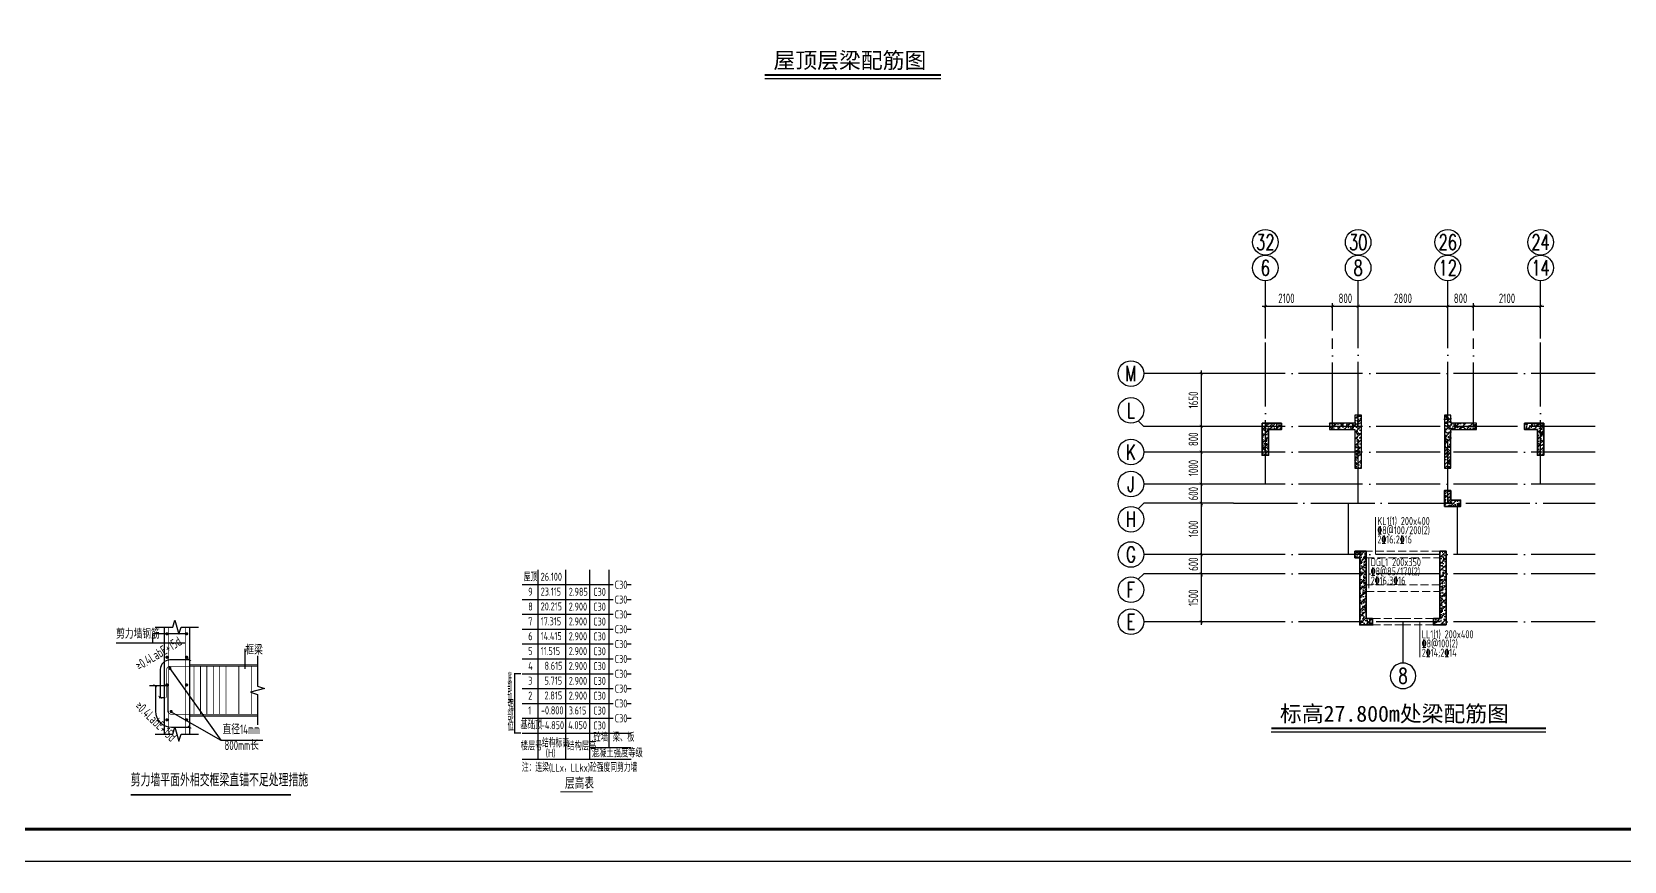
# Model space of a CAD drawing. Extents: x -655480 to 203344, y -294099 to 287156.
# Drawn here: x -75380 to -25629, y -178424 to -152530 of the extents above; entities that cross this region are included whole.
import ezdxf
from ezdxf.enums import TextEntityAlignment as Align

# ---------------------------------------------------------------- set-up
doc = ezdxf.new("R2010")
doc.units = 0
doc.header["$LTSCALE"] = 1000
for name, pattern in [('__DASH', [0.35, 0.25, -0.1]), ('DASH', [0.35, 0.25, -0.1]), ('DOTE', [2.42, 2, -0.2, 0.02, -0.2])]:
    doc.linetypes.add(name, pattern=pattern)
doc.layers.get('0').update_dxf_attribs({"linetype": 'CONTINUOUS'})
doc.layers.get('DEFPOINTS').update_dxf_attribs({"linetype": 'CONTINUOUS'})
for name, color, linetype in [('-TK', 7, 'CONTINUOUS'), ('A-AXIS', 1, 'CONTINUOUS'), ('A-DOTE', 10, 'DOTE'), ('AXIS_NUM', 7, 'CONTINUOUS'), ('DIM', 2, 'CONTINUOUS'), ('LINK', 6, 'CONTINUOUS'), ('REIND', 1, 'CONTINUOUS'), ('S-0-TEXT', 7, 'CONTINUOUS'), ('S-B表格', 2, 'CONTINUOUS'), ('S-L主梁线', 4, 'DASH'), ('S-L梁编号', 6, 'CONTINUOUS'), ('S-L梁配筋', 7, 'CONTINUOUS'), ('S-Q墙填充', 252, 'CONTINUOUS'), ('S-Q墙实线', 6, 'CONTINUOUS'), ('S-Y一般标注', 3, 'CONTINUOUS'), ('S-Z柱填充', 252, 'CONTINUOUS'), ('S-Z柱实线', 6, 'CONTINUOUS'), ('S-引出线', 40, 'CONTINUOUS'), ('S-文字', 7, 'CONTINUOUS'), ('TEXT', 2, 'CONTINUOUS'), ('THIN', 7, 'CONTINUOUS')]:
    doc.layers.add(name, color=color, linetype=linetype)
doc.layers.add('7549', color=9, linetype='CONTINUOUS', lineweight=18)
doc.styles.add('-宋体', font='', dxfattribs={"width": 0.7, "height": 300, "bigfont": '宋体.TTF'})
doc.styles.add('TSSD_Axis', font='complex.shx', dxfattribs={"width": 0.7, "bigfont": 'hztxt.shx'})
doc.styles.add('TSSD_DIMENSION', font='Tssdeng.shx', dxfattribs={"width": 0.7, "bigfont": 'tssdchn.shx'})
doc.styles.add('TSSD_Norm', font='Tssdeng.shx', dxfattribs={"bigfont": 'tssdchn.shx'})
doc.styles.add('TSSD_REIN', font='tssdeng.shx', dxfattribs={"width": 0.7, "height": 300, "bigfont": 'tssdchn.shx'})
doc.styles.get('-宋体').set_extended_font_data('SimSun')
doc.dimstyles.new('TSSD_100_100', dxfattribs={"dimtxt": 300, "dimasz": 100, "dimexe": 100, "dimexo": 250, "dimgap": 100, "dimtad": 1, "dimdec": 0, "dimzin": 0, "dimdsep": 46, "dimtxsty": 'TSSD_DIMENSION', "dimblk": 'ARCHTICK', "dimcen": 0, "dimdle": 100, "dimclrt": 7, "dimadec": 0, "dimazin": 0, "dimtfac": 1, "dimtdec": 0, "dimtix": 1, "dimtmove": 2, "dimatfit": 3, "dimldrblk": 'ARCHTICK', "dimfxl": 1, "dimtolj": 1, "dimtzin": 0, "dimarcsym": 0})
pattern_1 = [(50, (-24112.17, -119456.67), (215.17805, -18.82564), [22.5, -247.5]), (355, (-24112.17, -119456.67), (-41.6254, 225.6576), [18, -198]), (100.4514, (-24094.24, -119458.24), (173.5528, 206.8319), [19.1221, -210.3426]), (46.1842, (-24112.17, -119396.67), (320.1723, -49.6557), [33.75, -371.25]), (96.6356, (-24085.5, -119400.8), (280.3988, 292.2354), [28.683, -315.514]), (351.1842, (-24112.17, -119396.67), (280.3986, 292.2356), [27, -297]), (21, (-24082.17, -119411.67), (179.0721, -120.78567), [22.5, -247.5]), (326, (-24082.17, -119411.67), (72.9946, 217.545), [18, -198]), (71.4514, (-24067.24, -119421.74), (252.0668, 96.75915), [19.1221, -210.3426]), (37.5, (-24112.17, -119456.674), (3.64796, 99.86816), [0, -195.6, 0, -201, 0, -198.75]), (7.5, (-24112.17, -119456.67), (78.92086, 118.32351), [0, -114.6, 0, -191.1, 0, -75.75]), (327.5, (-24179.07, -119456.674), (160.14673, -6.76646), [0, -75, 0, -234, 0, -310.5]), (317.5, (-24209.07, -119456.67), (174.95585, 30.0315), [0, -97.5, 0, -155.4, 0, -220.5]), (45, (-24112.17, -119456.67), (-106.066, 106.066), [])]
pattern_2 = [(50, (-29374, 48579.4), (215.17805, -18.82564), [22.5, -247.5]), (355, (-29374, 48579.4), (-41.6254, 225.65764), [18, -198]), (100.4514, (-29356.07, 48577.83), (173.55281, 206.83186), [19.12206, -210.34263]), (46.1842, (-29374, 48639.4), (320.1723, -49.6557), [33.75, -371.25]), (96.6356, (-29347.32, 48635.26), (280.3988, 292.23536), [28.6831, -315.5139]), (351.1842, (-29374, 48639.4), (280.3986, 292.2356), [27, -297]), (21, (-29344, 48624.4), (179.07212, -120.78567), [22.5, -247.5]), (326, (-29344, 48624.4), (72.9946, 217.54501), [18, -198]), (71.4514, (-29329.08, 48614.33), (252.06679, 96.75915), [19.12206, -210.34263]), (37.5, (-29374, 48579.4), (3.647957, 99.868156), [0, -195.6, 0, -201, 0, -198.75]), (7.5, (-29374, 48579.4), (78.92086, 118.323514), [0, -114.6, 0, -191.1, 0, -75.75]), (327.5, (-29440.9, 48579.4), (160.14673, -6.766462), [0, -75, 0, -234, 0, -310.5]), (317.5, (-29470.9, 48579.4), (174.95585, 30.031495), [0, -97.5, 0, -155.4, 0, -220.5]), (45, (-29374, 48579.4), (-106.06602, 106.06602), [])]

# ---------------------------------------------------------------- blocks, each defined once
blk = doc.blocks.new('A1')
blk.add_lwpolyline([(0, 59400), (0, 0), (84100, 0), (84100, 59400)], close=True)
at = {"const_width": 100}
blk.add_lwpolyline([(2500, 58400), (2500, 1000), (83100, 1000), (83100, 58400)], close=True, dxfattribs=at)
blk = doc.blocks.new('B20200424131938')
at = {"layer": '7549', "const_width": 40}
blk.add_lwpolyline([(417, 3688), (217, 3688), (217, 1834), (417, 1834)], dxfattribs=at)
at = {"layer": 'S-0-TEXT'}
blk.add_lwpolyline([(1641, 0, 27, 27, 0), (2658, 0, 0, 0, 0)], format="xyseb", dxfattribs=at)
at = {"layer": 'S-B表格'}
for p, q in [((452, 6469), (3167, 6469)), ((452, 6469), (3167, 6469)), ((952, 1021), (952, 6932)), ((1817, 1021), (1817, 6932)), ((2567, 1021), (2567, 6932)), ((3167, 1385), (3167, 6932)), ((3167, 6469), (3298, 6469)), ((3167, 6469), (3298, 6469)), ((3167, 6469), (3298, 6469)), ((3731, 6469), (3862, 6469)), ((3731, 6469), (3862, 6469)), ((3731, 6469), (3862, 6469)), ((452, 6005), (3167, 6005)), ((452, 6005), (3167, 6005)), ((3167, 6005), (3298, 6005)), ((3167, 6005), (3298, 6005)), ((3167, 6005), (3298, 6005)), ((3731, 6005), (3862, 6005)), ((3731, 6005), (3862, 6005)), ((3731, 6005), (3862, 6005)), ((452, 5542), (3167, 5542)), ((452, 5542), (3167, 5542)), ((3167, 5542), (3298, 5542)), ((3167, 5542), (3298, 5542)), ((3167, 5542), (3298, 5542)), ((3731, 5542), (3862, 5542)), ((3731, 5542), (3862, 5542)), ((3731, 5542), (3862, 5542)), ((452, 5078), (3167, 5078)), ((452, 5078), (3167, 5078)), ((3167, 5078), (3298, 5078)), ((3167, 5078), (3298, 5078)), ((3167, 5078), (3298, 5078)), ((3731, 5078), (3862, 5078)), ((3731, 5078), (3862, 5078)), ((3731, 5078), (3862, 5078)), ((452, 4615), (3167, 4615)), ((3167, 4615), (3298, 4615)), ((3731, 4615), (3862, 4615)), ((452, 4151), (3167, 4151)), ((3167, 4151), (3298, 4151)), ((3731, 4151), (3862, 4151)), ((452, 3688), (3167, 3688)), ((3167, 3688), (3298, 3688)), ((3731, 3688), (3862, 3688)), ((452, 3224), (3167, 3224)), ((3167, 3224), (3298, 3224)), ((3731, 3224), (3862, 3224)), ((452, 2761), (3167, 2761)), ((3167, 2761), (3298, 2761)), ((3731, 2761), (3862, 2761)), ((452, 2297), (3167, 2297)), ((3167, 2297), (3298, 2297)), ((3731, 2297), (3862, 2297)), ((452, 1834), (3167, 1834)), ((452, 1834), (3862, 1834)), ((452, 1834), (2854, 1834)), ((452, 1834), (2854, 1834)), ((452, 1021), (3862, 1021)), ((2567, 1385), (3862, 1385))]:
    blk.add_line(p, q, dxfattribs=at)
at = {"style": 'TSSD_REIN'}
for s, width, p, p2 in [('底', 0.535575, (-3, 3408), (134, 3408)), ('加', 0.526341, (-3, 2774), (134, 2774)), ('部', 0.530918, (-3, 3100), (134, 3100))]:
    blk.add_text(s, height=285, dxfattribs=dict(at, width=width)).set_placement(p, p2, align=Align.FIT)
for s, height, width, p in [('部', 285, 0.535575, (-13, 2146)), ('强', 285, 0.535575, (-3, 2477)), ('位', 285, 0.535575, (-3, 1820)), ('砼墙', 250, 0.7, (2681, 1495)), ('梁、板', 250, 0.7, (3279, 1495))]:
    blk.add_text(s, height=height, dxfattribs=dict(at, width=width)).set_placement(p, align=Align.BOTTOM_LEFT)
for s, width, p in [('楼层号', 0.7, (405, 1299)), ('结构标高', 0.65, (1070, 1392)), ('结构层高', 0.7, (1860, 1299)), ('(H)', 0.65, (1188, 1086)), ('混凝土强度等级', 0.7, (2629, 1080))]:
    blk.add_text(s, height=250, dxfattribs=dict(at, width=width)).set_placement(p)
at = {"layer": 'S-0-TEXT', "style": 'TSSD_REIN', "width": 0.7}
blk.add_text('层高表', height=360, dxfattribs=at).set_placement((1790, 90))
at = {"layer": 'S-B表格', "style": 'TSSD_REIN'}
for s, width, p in [('屋顶', 0.65, (503, 6575)), ('26.100', 0.7, (1031, 6590)), ('C30', 0.65, (3345, 6341)), ('9', 0.7, (642, 6123)), ('23.115', 0.7, (1031, 6126)), ('2.985', 0.7, (1907, 6121)), ('C30', 0.7, (2675, 6118)), ('C30', 0.65, (3345, 5877)), ('8', 0.7, (642, 5660)), ('20.215', 0.7, (1031, 5663)), ('2.900', 0.7, (1907, 5658)), ('C30', 0.7, (2675, 5654)), ('C30', 0.65, (3345, 5414)), ('7', 0.7, (642, 5196)), ('6', 0.7, (642, 4733)), ('17.315', 0.7, (1031, 5199)), ('14.415', 0.7, (1031, 4736)), ('2.900', 0.7, (1907, 5194)), ('2.900', 0.7, (1907, 4731)), ('C30', 0.7, (2675, 5191)), ('C30', 0.7, (2675, 4727)), ('C30', 0.65, (3345, 4950)), ('5', 0.7, (642, 4269)), ('11.515', 0.7, (1031, 4272)), ('2.900', 0.7, (1907, 4267)), ('C30', 0.7, (2675, 4264)), ('C30', 0.65, (3345, 4487)), ('4', 0.7, (642, 3806)), ('8.615', 0.7, (1150, 3809)), ('2.900', 0.7, (1907, 3804)), ('C30', 0.7, (2675, 3800)), ('C30', 0.65, (3345, 4023)), ('3', 0.7, (642, 3342)), ('5.715', 0.7, (1150, 3345)), ('2.900', 0.7, (1907, 3340)), ('C30', 0.7, (2675, 3337)), ('C30', 0.65, (3345, 3560)), ('2', 0.7, (642, 2879)), ('2.815', 0.7, (1150, 2882)), ('2.900', 0.7, (1907, 2877)), ('C30', 0.7, (2675, 2873)), ('C30', 0.65, (3345, 3096)), ('1', 0.7, (642, 2415)), ('-0.800', 0.7, (1038, 2418)), ('3.615', 0.7, (1907, 2413)), ('C30', 0.7, (2675, 2410)), ('C30', 0.65, (3345, 2633)), ('基础顶', 0.7, (400, 1951)), ('-4.850', 0.7, (1036, 1955)), ('4.050', 0.7, (1891, 1955)), ('C30', 0.7, (2675, 1946)), ('C30', 0.65, (3345, 2169))]:
    blk.add_text(s, height=250, dxfattribs=dict(at, width=width)).set_placement(p)
at = {"layer": 'TEXT', "style": 'TSSD_REIN', "width": 0.65}
blk.add_text('注：连梁(LLx，LLkx)砼强度同剪力墙', height=250, dxfattribs=at).set_placement((443, 627))
blk = doc.blocks.new('A$C2E181E2C')
at = {"linetype": 'Continuous'}
for points in [[(1215, 5268), (1765, 5268), (1835, 5488), (1955, 5048), (2025, 5268), (2575, 5268)], [(1495, 5268), (1495, 1922)], [(2295, 5268), (2295, 1922)], [(2295, 4091), (4415, 4091)], [(4415, 4371), (4415, 3421), (4635, 3351), (4195, 3231), (4415, 3161), (4415, 2211)], [(2295, 2491), (4415, 2491)], [(1215, 1922), (1765, 1922), (1835, 2142), (1955, 1702), (2025, 1922), (2575, 1922)]]:
    blk.add_lwpolyline(points, dxfattribs=at)
at = {"linetype": 'Continuous', "const_width": 50}
blk.add_lwpolyline([(453, 25), (5462, 25)], dxfattribs=at)
at = {"layer": 'DIM'}
for p, q in [((2295, 4241), (1678, 4241)), ((1378, 3941), (1378, 3062)), ((1546, 3430), (1042, 3430)), ((1226, 3430), (1226, 2641)), ((1726, 2141), (2295, 2141))]:
    blk.add_line(p, q, dxfattribs=at)
at = {"layer": 'DIM', "const_width": 30}
for points in [[(2232, 4284), (2336, 4212)], [(1164, 3473), (1267, 3401)], [(1324, 3111), (1428, 3039)], [(2243, 2177), (2347, 2104)]]:
    blk.add_lwpolyline(points, dxfattribs=at)
at = {"layer": 'DIM'}
blk.add_lwpolyline([(1532, 3062), (1341, 3062)], dxfattribs=at)
for centre, radius, start, end in [((1678, 3941), 300, 90, 180), ((1726, 2641), 500, 180, 270)]:
    blk.add_arc(centre, radius, start, end, dxfattribs=at)
at = {"layer": 'LINK', "color": 1, "const_width": 25}
for points in [[(1641, 5268), (1641, 1922)], [(2162, 5268), (2162, 1922)], [(2432, 4041), (2432, 2541)], [(2632, 4041), (2632, 2541)], [(2832, 4041), (2832, 2541)], [(3032, 4041), (3032, 2541)], [(3232, 4041), (3232, 2541)], [(3432, 4041), (3432, 2541)], [(3832, 4041), (3832, 2541)], [(4232, 4041), (4232, 2541)]]:
    blk.add_lwpolyline(points, dxfattribs=at)
for points in [[(4415, 4041), (1678, 4041, 0.414214), (1578, 3941), (1578, 3062)], [(1607, 3430), (1607, 2641, 0.300979), (1726, 2541), (4415, 2541)]]:
    blk.add_lwpolyline(points, format="xyb", dxfattribs=at)
at = {"layer": 'REIND', "const_width": 50}
for points in [[(1608, 5058, 1), (1558, 5058, 1)], [(2226, 5058, 1), (2176, 5058, 1)], [(1610, 4324, 1), (1560, 4324, 1)], [(1703, 3978, 1), (1653, 3978, 1)], [(2228, 4324, 1), (2178, 4324, 1)], [(1608, 3461, 1), (1558, 3461, 1)], [(2226, 3461, 1), (2176, 3461, 1)], [(1742, 2629, 1), (1692, 2629, 1)], [(1608, 2370, 1), (1558, 2370, 1)], [(2226, 2370, 1), (2176, 2370, 1)]]:
    blk.add_lwpolyline(points, format="xyb", close=True, dxfattribs=at)
at = {"layer": 'THIN'}
for p, q in [((2226, 5058), (1138, 5058)), ((1138, 5058), (1138, 4767)), ((2162, 4767), (0, 4767)), ((1678, 3978), (3271, 1732)), ((1692, 2629), (3271, 1732)), ((3271, 1732), (4577, 1732))]:
    blk.add_line(p, q, dxfattribs=at)
blk.add_lwpolyline([(4015, 4584), (4015, 3965)], dxfattribs=at)
at = {"layer": 'TEXT', "color": 0, "style": 'TSSD_Norm', "width": 0.7}
blk.add_text('剪力墙平面外相交框梁直锚不足处理措施', height=400, dxfattribs=at).set_placement((454, 172), align=Align.BOTTOM_LEFT)
at = {"layer": 'THIN', "style": 'TSSD_REIN', "width": 0.7}
for s, p in [('剪力墙钢筋', (-2, 4818)), ('框梁', (4036, 4317)), ('直径14mm', (3321, 1833)), ('800mm长', (3383, 1337))]:
    blk.add_text(s, height=300, dxfattribs=at).set_placement(p, align=Align.BOTTOM_LEFT)
for rotation, p in [(31.4301, (766, 3828)), (316.0621, (504, 2706))]:
    blk.add_text('≥0.4LabE+15d', height=300, rotation=rotation, dxfattribs=at).set_placement(p, align=Align.BOTTOM_LEFT)
blk = doc.blocks.new('ts_axno')
at = {"color": 0, "linetype": 'ByBlock', "lineweight": -2}
blk.add_circle((0, 0), 0.5, dxfattribs=at)
at = {"color": 0, "linetype": 'ByBlock', "lineweight": -2, "style": 'TSSD_Axis', "width": 0.7}
blk.add_attdef('A', text='', height=0.6, dxfattribs=at).set_placement((0, 0), align=Align.MIDDLE_CENTER)
blk = doc.blocks.new('_ArchTick')
at = {"color": 0, "linetype": 'ByBlock', "const_width": 0.15}
blk.add_lwpolyline([(-0.5, -0.5), (0.5, 0.5)], dxfattribs=at)
blk = doc.blocks.new('*D3923')
at = {"layer": 'DEFPOINTS', "color": 0, "transparency": 16777216}
for p in [(-34739, -161100), (-36839, -162100), (-34739, -162100)]:
    blk.add_point(p, dxfattribs=at)
at = {"layer": 'S-Y一般标注', "color": 0, "lineweight": -2, "transparency": 16777216}
for p, q in [((-36939, -161100), (-34639, -161100)), ((-36839, -161850), (-36839, -161000)), ((-34739, -161850), (-34739, -161000))]:
    blk.add_line(p, q, dxfattribs=at)
at = {"layer": 'S-Y一般标注', "color": 0, "lineweight": -2, "transparency": 16777216, "xscale": 100, "yscale": 100, "zscale": 100, "rotation": 180}
blk.add_blockref('_ArchTick', (-36839, -161100), dxfattribs=at)
at = {"layer": 'S-Y一般标注', "color": 0, "lineweight": -2, "transparency": 16777216, "xscale": 100, "yscale": 100, "zscale": 100}
blk.add_blockref('_ArchTick', (-34739, -161100), dxfattribs=at)
at = {"layer": 'S-Y一般标注', "color": 7, "transparency": 16777216, "insert": (-36181, -160850), "char_height": 300, "attachment_point": 5, "style": 'TSSD_DIMENSION'}
blk.add_mtext('\\A1;2100', dxfattribs=at)
blk = doc.blocks.new('*D3924')
at = {"layer": 'DEFPOINTS', "color": 0, "transparency": 16777216}
for p in [(-31139, -161100), (-33939, -162100), (-31139, -162100)]:
    blk.add_point(p, dxfattribs=at)
at = {"layer": 'S-Y一般标注', "color": 0, "lineweight": -2, "transparency": 16777216}
for p, q in [((-34039, -161100), (-31039, -161100)), ((-33939, -161850), (-33939, -161000)), ((-31139, -161850), (-31139, -161000))]:
    blk.add_line(p, q, dxfattribs=at)
at = {"layer": 'S-Y一般标注', "color": 0, "lineweight": -2, "transparency": 16777216, "xscale": 100, "yscale": 100, "zscale": 100, "rotation": 180}
blk.add_blockref('_ArchTick', (-33939, -161100), dxfattribs=at)
at = {"layer": 'S-Y一般标注', "color": 0, "lineweight": -2, "transparency": 16777216, "xscale": 100, "yscale": 100, "zscale": 100}
blk.add_blockref('_ArchTick', (-31139, -161100), dxfattribs=at)
at = {"layer": 'S-Y一般标注', "color": 7, "transparency": 16777216, "insert": (-32539, -160850), "char_height": 300, "attachment_point": 5, "style": 'TSSD_DIMENSION'}
blk.add_mtext('\\A1;2800', dxfattribs=at)
blk = doc.blocks.new('*D3925')
at = {"layer": 'DEFPOINTS', "color": 0, "transparency": 16777216}
for p in [(-30339, -161100), (-31139, -162100), (-30339, -162100)]:
    blk.add_point(p, dxfattribs=at)
at = {"layer": 'S-Y一般标注', "color": 0, "lineweight": -2, "transparency": 16777216}
for p, q in [((-31239, -161100), (-30239, -161100)), ((-31139, -161850), (-31139, -161000)), ((-30339, -161850), (-30339, -161000))]:
    blk.add_line(p, q, dxfattribs=at)
at = {"layer": 'S-Y一般标注', "color": 0, "lineweight": -2, "transparency": 16777216, "xscale": 100, "yscale": 100, "zscale": 100, "rotation": 180}
blk.add_blockref('_ArchTick', (-31139, -161100), dxfattribs=at)
at = {"layer": 'S-Y一般标注', "color": 0, "lineweight": -2, "transparency": 16777216, "xscale": 100, "yscale": 100, "zscale": 100}
blk.add_blockref('_ArchTick', (-30339, -161100), dxfattribs=at)
at = {"layer": 'S-Y一般标注', "color": 7, "transparency": 16777216, "insert": (-30739, -160850), "char_height": 300, "attachment_point": 5, "style": 'TSSD_DIMENSION'}
blk.add_mtext('\\A1;800', dxfattribs=at)
blk = doc.blocks.new('*D3926')
at = {"layer": 'DEFPOINTS', "color": 0, "transparency": 16777216}
for p in [(-38839, -169450), (-37839, -169450), (-37839, -170950)]:
    blk.add_point(p, dxfattribs=at)
at = {"layer": 'S-Y一般标注', "color": 0, "lineweight": -2, "transparency": 16777216}
for p, q in [((-38089, -169450), (-38939, -169450)), ((-38839, -171050), (-38839, -169350)), ((-38089, -170950), (-38939, -170950))]:
    blk.add_line(p, q, dxfattribs=at)
at = {"layer": 'S-Y一般标注', "color": 0, "lineweight": -2, "transparency": 16777216, "xscale": 100, "yscale": 100, "zscale": 100}
for p, rotation in [((-38839, -169450), 90), ((-38839, -170950), 270)]:
    blk.add_blockref('_ArchTick', p, dxfattribs=dict(at, rotation=rotation))
at = {"layer": 'S-Y一般标注', "color": 7, "transparency": 16777216, "insert": (-39089, -170200), "char_height": 300, "attachment_point": 5, "rotation": 90, "style": 'TSSD_DIMENSION'}
blk.add_mtext('\\A1;1500', dxfattribs=at)
blk = doc.blocks.new('*D3927')
at = {"layer": 'DEFPOINTS', "color": 0, "transparency": 16777216}
for p in [(-38839, -168850), (-37839, -168850), (-37839, -169450)]:
    blk.add_point(p, dxfattribs=at)
at = {"layer": 'S-Y一般标注', "color": 0, "lineweight": -2, "transparency": 16777216}
for p, q in [((-38089, -168850), (-38939, -168850)), ((-38839, -168850), (-38839, -168750)), ((-38839, -169450), (-38839, -168850)), ((-38089, -169450), (-38939, -169450)), ((-38839, -169450), (-38839, -169550))]:
    blk.add_line(p, q, dxfattribs=at)
at = {"layer": 'S-Y一般标注', "color": 0, "lineweight": -2, "transparency": 16777216, "xscale": 100, "yscale": 100, "zscale": 100}
for p, rotation in [((-38839, -168850), 270), ((-38839, -169450), 90)]:
    blk.add_blockref('_ArchTick', p, dxfattribs=dict(at, rotation=rotation))
at = {"layer": 'S-Y一般标注', "color": 7, "transparency": 16777216, "insert": (-39089, -169150), "char_height": 300, "attachment_point": 5, "rotation": 90, "style": 'TSSD_DIMENSION'}
blk.add_mtext('\\A1;600', dxfattribs=at)
blk = doc.blocks.new('*D3928')
at = {"layer": 'DEFPOINTS', "color": 0, "transparency": 16777216}
for p in [(-38839, -167249), (-37839, -167249), (-37839, -168850)]:
    blk.add_point(p, dxfattribs=at)
at = {"layer": 'S-Y一般标注', "color": 0, "lineweight": -2, "transparency": 16777216}
for p, q in [((-38839, -168950), (-38839, -167149)), ((-38089, -167249), (-38939, -167249)), ((-38089, -168850), (-38939, -168850))]:
    blk.add_line(p, q, dxfattribs=at)
at = {"layer": 'S-Y一般标注', "color": 0, "lineweight": -2, "transparency": 16777216, "xscale": 100, "yscale": 100, "zscale": 100}
for p, rotation in [((-38839, -167249), 90), ((-38839, -168850), 270)]:
    blk.add_blockref('_ArchTick', p, dxfattribs=dict(at, rotation=rotation))
at = {"layer": 'S-Y一般标注', "color": 7, "transparency": 16777216, "insert": (-39089, -168050), "char_height": 300, "attachment_point": 5, "rotation": 90, "style": 'TSSD_DIMENSION'}
blk.add_mtext('\\A1;1600', dxfattribs=at)
blk = doc.blocks.new('*D3929')
at = {"layer": 'DEFPOINTS', "color": 0, "transparency": 16777216}
for p in [(-38839, -166650), (-37839, -166650), (-37839, -167249)]:
    blk.add_point(p, dxfattribs=at)
at = {"layer": 'S-Y一般标注', "color": 0, "lineweight": -2, "transparency": 16777216}
for p, q in [((-38089, -166650), (-38939, -166650)), ((-38839, -166650), (-38839, -166550)), ((-38839, -167249), (-38839, -166650)), ((-38089, -167249), (-38939, -167249)), ((-38839, -167249), (-38839, -167349))]:
    blk.add_line(p, q, dxfattribs=at)
at = {"layer": 'S-Y一般标注', "color": 0, "lineweight": -2, "transparency": 16777216, "xscale": 100, "yscale": 100, "zscale": 100}
for p, rotation in [((-38839, -166650), 270), ((-38839, -167249), 90)]:
    blk.add_blockref('_ArchTick', p, dxfattribs=dict(at, rotation=rotation))
at = {"layer": 'S-Y一般标注', "color": 7, "transparency": 16777216, "insert": (-39089, -166950), "char_height": 300, "attachment_point": 5, "rotation": 90, "style": 'TSSD_DIMENSION'}
blk.add_mtext('\\A1;600', dxfattribs=at)
blk = doc.blocks.new('*D3930')
at = {"layer": 'DEFPOINTS', "color": 0, "transparency": 16777216}
for p in [(-38839, -165650), (-37839, -165650), (-37839, -166650)]:
    blk.add_point(p, dxfattribs=at)
at = {"layer": 'S-Y一般标注', "color": 0, "lineweight": -2, "transparency": 16777216}
for p, q in [((-38089, -165650), (-38939, -165650)), ((-38839, -166750), (-38839, -165550)), ((-38089, -166650), (-38939, -166650))]:
    blk.add_line(p, q, dxfattribs=at)
at = {"layer": 'S-Y一般标注', "color": 0, "lineweight": -2, "transparency": 16777216, "xscale": 100, "yscale": 100, "zscale": 100}
for p, rotation in [((-38839, -165650), 90), ((-38839, -166650), 270)]:
    blk.add_blockref('_ArchTick', p, dxfattribs=dict(at, rotation=rotation))
at = {"layer": 'S-Y一般标注', "color": 7, "transparency": 16777216, "insert": (-39089, -166150), "char_height": 300, "attachment_point": 5, "rotation": 90, "style": 'TSSD_DIMENSION'}
blk.add_mtext('\\A1;1000', dxfattribs=at)
blk = doc.blocks.new('*D3931')
at = {"layer": 'DEFPOINTS', "color": 0, "transparency": 16777216}
for p in [(-38839, -164850), (-37839, -164850), (-37839, -165650)]:
    blk.add_point(p, dxfattribs=at)
at = {"layer": 'S-Y一般标注', "color": 0, "lineweight": -2, "transparency": 16777216}
for p, q in [((-38089, -164850), (-38939, -164850)), ((-38839, -165750), (-38839, -164750)), ((-38089, -165650), (-38939, -165650))]:
    blk.add_line(p, q, dxfattribs=at)
at = {"layer": 'S-Y一般标注', "color": 0, "lineweight": -2, "transparency": 16777216, "xscale": 100, "yscale": 100, "zscale": 100}
for p, rotation in [((-38839, -164850), 90), ((-38839, -165650), 270)]:
    blk.add_blockref('_ArchTick', p, dxfattribs=dict(at, rotation=rotation))
at = {"layer": 'S-Y一般标注', "color": 7, "transparency": 16777216, "insert": (-39089, -165250), "char_height": 300, "attachment_point": 5, "rotation": 90, "style": 'TSSD_DIMENSION'}
blk.add_mtext('\\A1;800', dxfattribs=at)
blk = doc.blocks.new('*D3932')
at = {"layer": 'DEFPOINTS', "color": 0, "transparency": 16777216}
for p in [(-33939, -161100), (-34739, -162100), (-33939, -162100)]:
    blk.add_point(p, dxfattribs=at)
at = {"layer": 'S-Y一般标注', "color": 0, "lineweight": -2, "transparency": 16777216}
for p, q in [((-34839, -161100), (-33839, -161100)), ((-34739, -161850), (-34739, -161000)), ((-33939, -161850), (-33939, -161000))]:
    blk.add_line(p, q, dxfattribs=at)
at = {"layer": 'S-Y一般标注', "color": 0, "lineweight": -2, "transparency": 16777216, "xscale": 100, "yscale": 100, "zscale": 100, "rotation": 180}
blk.add_blockref('_ArchTick', (-34739, -161100), dxfattribs=at)
at = {"layer": 'S-Y一般标注', "color": 0, "lineweight": -2, "transparency": 16777216, "xscale": 100, "yscale": 100, "zscale": 100}
blk.add_blockref('_ArchTick', (-33939, -161100), dxfattribs=at)
at = {"layer": 'S-Y一般标注', "color": 7, "transparency": 16777216, "insert": (-34339, -160850), "char_height": 300, "attachment_point": 5, "style": 'TSSD_DIMENSION'}
blk.add_mtext('\\A1;800', dxfattribs=at)
blk = doc.blocks.new('*D3933')
at = {"layer": 'DEFPOINTS', "color": 0, "transparency": 16777216}
for p in [(-28239, -161100), (-30339, -162100), (-28239, -162100)]:
    blk.add_point(p, dxfattribs=at)
at = {"layer": 'S-Y一般标注', "color": 0, "lineweight": -2, "transparency": 16777216}
for p, q in [((-30439, -161100), (-28139, -161100)), ((-30339, -161850), (-30339, -161000)), ((-28239, -161850), (-28239, -161000))]:
    blk.add_line(p, q, dxfattribs=at)
at = {"layer": 'S-Y一般标注', "color": 0, "lineweight": -2, "transparency": 16777216, "xscale": 100, "yscale": 100, "zscale": 100, "rotation": 180}
blk.add_blockref('_ArchTick', (-30339, -161100), dxfattribs=at)
at = {"layer": 'S-Y一般标注', "color": 0, "lineweight": -2, "transparency": 16777216, "xscale": 100, "yscale": 100, "zscale": 100}
blk.add_blockref('_ArchTick', (-28239, -161100), dxfattribs=at)
at = {"layer": 'S-Y一般标注', "color": 7, "transparency": 16777216, "insert": (-29289, -160850), "char_height": 300, "attachment_point": 5, "style": 'TSSD_DIMENSION'}
blk.add_mtext('\\A1;2100', dxfattribs=at)
blk = doc.blocks.new('*D3934')
at = {"layer": 'DEFPOINTS', "color": 0, "transparency": 16777216}
for p in [(-38839, -163200), (-37839, -163200), (-37839, -164850)]:
    blk.add_point(p, dxfattribs=at)
at = {"layer": 'S-Y一般标注', "color": 0, "lineweight": -2, "transparency": 16777216}
for p, q in [((-38839, -164950), (-38839, -163100)), ((-38089, -163200), (-38939, -163200)), ((-38089, -164850), (-38939, -164850))]:
    blk.add_line(p, q, dxfattribs=at)
at = {"layer": 'S-Y一般标注', "color": 0, "lineweight": -2, "transparency": 16777216, "xscale": 100, "yscale": 100, "zscale": 100}
for p, rotation in [((-38839, -163200), 90), ((-38839, -164850), 270)]:
    blk.add_blockref('_ArchTick', p, dxfattribs=dict(at, rotation=rotation))
at = {"layer": 'S-Y一般标注', "color": 7, "transparency": 16777216, "insert": (-39089, -164025), "char_height": 300, "attachment_point": 5, "rotation": 90, "style": 'TSSD_DIMENSION'}
blk.add_mtext('\\A1;1650', dxfattribs=at)

msp = doc.modelspace()

# ---------------------------------------------------------------- hatches: boundary and pattern name
at = {"layer": 'S-Q墙填充'}
h = msp.add_hatch(dxfattribs=at)
h.set_pattern_fill('ARMORED', color=252, scale=30, style=0)
h.set_pattern_definition(pattern_2)
h.paths.add_polyline_path([(-33838.91, -164849.71), (-33838.91, -164499.71), (-34038.91, -164499.71), (-34038.91, -164749.71), (-34839.03, -164749.71), (-34839.03, -164949.71), (-34038.91, -164949.71), (-34038.91, -166149.71), (-33838.91, -166149.71)])
h = msp.add_hatch(dxfattribs=at)
h.set_pattern_fill('ARMORED', color=252, scale=30, style=0)
h.set_pattern_definition(pattern_2)
h.paths.add_polyline_path([(-31238.91, -164849.71), (-31238.91, -166149.71), (-31038.91, -166149.71), (-31038.91, -164949.71), (-30239.3, -164949.71), (-30239.3, -164749.71), (-31038.91, -164749.71), (-31038.91, -164499.71), (-31238.91, -164499.71)])
h = msp.add_hatch(dxfattribs=at)
h.set_pattern_fill('ARMORED', color=252, scale=30, style=0)
h.set_pattern_definition(pattern_1)
h.paths.add_polyline_path([(-36938.91, -164749.71), (-36338.99, -164749.71), (-36338.99, -164949.71), (-36738.91, -164949.71), (-36738.91, -165749.71), (-36938.91, -165749.71)])
h = msp.add_hatch(dxfattribs=at)
h.set_pattern_fill('ARMORED', color=252, scale=30, style=0)
h.set_pattern_definition(pattern_1)
h.paths.add_polyline_path([(-28138.91, -164749.71), (-28738.82, -164749.71), (-28738.82, -164949.71), (-28338.91, -164949.71), (-28338.91, -165749.71), (-28138.91, -165749.71)])
h = msp.add_hatch(dxfattribs=at)
h.set_pattern_fill('ARMORED', color=252, scale=30, style=0)
h.set_pattern_definition(pattern_1)
h.paths.add_polyline_path([(-33688.91, -168749.71), (-34038.91, -168749.71), (-34038.91, -168949.71), (-33888.91, -168949.71), (-33888.91, -169449.71), (-33888.91, -169899.71), (-33888.91, -171049.71), (-33488.91, -171049.71), (-33488.91, -170849.71), (-33688.91, -170849.71), (-33688.91, -169899.71), (-33688.91, -169449.71)])
h = msp.add_hatch(dxfattribs=at)
h.set_pattern_fill('ARMORED', color=252, scale=30, style=0)
h.set_pattern_definition(pattern_1)
h.paths.add_polyline_path([(-31188.91, -171049.71), (-31188.91, -169899.71), (-31188.91, -169449.71), (-31188.91, -168749.71), (-31388.91, -168749.71), (-31388.91, -169449.71), (-31388.91, -169899.71), (-31388.91, -170849.71), (-31588.91, -170849.71), (-31588.91, -171049.71)])
at = {"layer": 'S-Z柱填充'}
h = msp.add_hatch(dxfattribs=at)
h.set_pattern_fill('ARMORED', color=252, scale=30, style=0)
h.set_pattern_definition(pattern_1)
h.paths.add_polyline_path([(-31038.91, -166849.44), (-31238.91, -166849.44), (-31238.91, -167349.44), (-30738.91, -167349.44), (-30738.91, -167149.44), (-31038.91, -167149.44)])

# ---------------------------------------------------------------- linework, layer by layer
at = {"layer": 'A-AXIS'}
for p, q in [((-36838.91, -162099.83), (-36838.91, -160299.83)), ((-33938.91, -162099.83), (-33938.91, -160299.83)), ((-31138.91, -162099.83), (-31138.91, -160299.83)), ((-28238.91, -162099.83), (-28238.91, -160299.83)), ((-37838.91, -163199.71), (-40638.91, -163199.71)), ((-40638.91, -164849.71), (-40810.52, -164678.1)), ((-37838.91, -164849.71), (-40638.91, -164849.71)), ((-37838.91, -165649.71), (-40638.91, -165649.71)), ((-37838.91, -166649.71), (-40638.91, -166649.71)), ((-40638.91, -167249.44), (-40810.52, -167421.06)), ((-37838.91, -167249.44), (-40638.91, -167249.44)), ((-37838.91, -168849.71), (-40638.91, -168849.71)), ((-40638.91, -169449.71), (-40810.52, -169621.33)), ((-37838.91, -169449.71), (-40638.91, -169449.71)), ((-37838.91, -170949.71), (-40638.91, -170949.71))]:
    msp.add_line(p, q, dxfattribs=at)
at = {"layer": 'A-DOTE'}
for p, q in [((-36838.91, -166649.71), (-36838.91, -162099.83)), ((-34738.91, -164849.71), (-34738.91, -162099.83)), ((-33938.91, -167249.44), (-33938.91, -162099.83)), ((-31138.91, -167249.44), (-31138.91, -162099.83)), ((-30338.91, -164849.71), (-30338.91, -162099.83)), ((-28238.91, -166649.71), (-28238.91, -162099.83)), ((-26538.91, -163199.71), (-37838.91, -163199.71)), ((-26538.91, -164849.71), (-37838.91, -164849.71)), ((-26538.91, -165649.71), (-37838.91, -165649.71)), ((-26538.91, -166649.71), (-37838.91, -166649.71)), ((-37838.91, -167249.44), (-26538.91, -167249.44)), ((-34238.91, -168849.71), (-34238.91, -167249.71)), ((-30838.91, -168849.71), (-30838.91, -167249.71)), ((-26538.91, -168849.71), (-37838.91, -168849.71)), ((-26538.91, -169449.71), (-37838.91, -169449.71)), ((-26538.91, -170949.71), (-37838.91, -170949.71)), ((-32538.91, -170949.71), (-32538.91, -172238.27))]:
    msp.add_line(p, q, dxfattribs=at)
at = {"layer": 'S-B表格', "color": 6, "linetype": 'ByBlock', "ltscale": 0.5, "const_width": 30}
msp.add_lwpolyline([(-60060.83, -169790.18), (-57214.46, -169790.18)], dxfattribs=at)
at = {"layer": 'S-L主梁线', "linetype": '__DASH', "lineweight": 18}
for p, q in [((-31388.91, -168749.71), (-33688.91, -168749.71)), ((-33688.91, -168949.71), (-31388.91, -168949.71)), ((-31388.91, -169799.71), (-33688.91, -169799.71)), ((-33688.91, -169999.71), (-31388.91, -169999.71)), ((-32538.89, -170849.71), (-33488.91, -170849.71)), ((-33488.91, -171049.71), (-32538.9, -171049.71)), ((-31588.91, -170849.71), (-32538.89, -170849.71)), ((-32538.89, -171049.71), (-31588.91, -171049.71))]:
    msp.add_line(p, q, dxfattribs=at)
at = {"layer": 'S-L梁编号', "lineweight": 18}
for p, q in [((-33401.46, -168849.71), (-33401.46, -167679)), ((-33608.99, -169899.71), (-33608.99, -168963.35)), ((-32014.3, -170949.71), (-32014.3, -172059.4))]:
    msp.add_line(p, q, dxfattribs=at)
at = {"layer": 'S-Q墙实线'}
msp.add_lwpolyline([(-33838.91, -164849.71), (-33838.91, -164499.71), (-34038.91, -164499.71), (-34038.91, -164749.71), (-34839.03, -164749.71), (-34839.03, -164949.71), (-34038.91, -164949.71), (-34038.91, -166149.71), (-33838.91, -166149.71), (-33838.91, -164849.71)], dxfattribs=at)
msp.add_lwpolyline([(-31238.91, -164849.71), (-31238.91, -166149.71), (-31038.91, -166149.71), (-31038.91, -164949.71), (-30239.3, -164949.71), (-30239.3, -164749.71), (-31038.91, -164749.71), (-31038.91, -164499.71), (-31238.91, -164499.71)], close=True, dxfattribs=at)
at = {"layer": 'S-Q墙实线', "lineweight": 35}
for points in [[(-36938.91, -164749.71), (-36338.99, -164749.71), (-36338.99, -164949.71), (-36738.91, -164949.71), (-36738.91, -165749.71), (-36938.91, -165749.71)], [(-28138.91, -164749.71), (-28738.82, -164749.71), (-28738.82, -164949.71), (-28338.91, -164949.71), (-28338.91, -165749.71), (-28138.91, -165749.71)], [(-33688.91, -168749.71), (-34038.91, -168749.71), (-34038.91, -168949.71), (-33888.91, -168949.71), (-33888.91, -169449.71), (-33888.91, -169899.71), (-33888.91, -171049.71), (-33488.91, -171049.71), (-33488.91, -170849.71), (-33688.91, -170849.71), (-33688.91, -169899.71), (-33688.91, -169449.71)], [(-31188.91, -171049.71), (-31188.91, -169899.71), (-31188.91, -169449.71), (-31188.91, -168749.71), (-31388.91, -168749.71), (-31388.91, -169449.71), (-31388.91, -169899.71), (-31388.91, -170849.71), (-31588.91, -170849.71), (-31588.91, -171049.71)]]:
    msp.add_lwpolyline(points, close=True, dxfattribs=at)
at = {"layer": 'S-Z柱实线', "lineweight": 35}
msp.add_lwpolyline([(-31038.91, -166849.44), (-31238.91, -166849.44), (-31238.91, -167349.44), (-30738.91, -167349.44), (-30738.91, -167149.44), (-31038.91, -167149.44)], close=True, dxfattribs=at)
at = {"layer": 'S-引出线', "color": 3, "const_width": 56}
for points in [[(-52479.84, -153875.29), (-46977.18, -153875.29)], [(-36655.61, -174276.56), (-28074.59, -174276.56)]]:
    msp.add_lwpolyline(points, dxfattribs=at)
at = {"layer": 'S-引出线', "color": 3}
for points in [[(-52479.84, -153987.29), (-46977.18, -153987.29)], [(-36655.61, -174388.56), (-28074.59, -174388.56)]]:
    msp.add_lwpolyline(points, dxfattribs=at)

# ---------------------------------------------------------------- block references
at = {"layer": '-TK'}
msp.add_blockref('A1', (-90670.8, -178424.26), dxfattribs=at)
msp.add_blockref('A$C2E181E2C', (-72744.41, -176383.13))
at = {"layer": 'A-AXIS'}
ref = msp.add_blockref('ts_axno', (-36838.91, -159099.83), dxfattribs=dict(at, xscale=800, yscale=800, zscale=800))
ref.add_attrib('5', '32', dxfattribs={"layer": 'AXIS_NUM', "height": 480, "style": 'TSSD_Axis', "width": 0.7}).set_placement((-36838.91, -159099.83), align=Align.MIDDLE_CENTER)
ref = msp.add_blockref('ts_axno', (-33938.91, -159099.83), dxfattribs=dict(at, xscale=800, yscale=800, zscale=800))
ref.add_attrib('6', '30', dxfattribs={"layer": 'AXIS_NUM', "height": 480, "style": 'TSSD_Axis', "width": 0.7}).set_placement((-33938.91, -159099.83), align=Align.MIDDLE_CENTER)
ref = msp.add_blockref('ts_axno', (-31138.91, -159099.83), dxfattribs=dict(at, xscale=800, yscale=800, zscale=800))
ref.add_attrib('7', '26', dxfattribs={"layer": 'AXIS_NUM', "height": 480, "style": 'TSSD_Axis', "width": 0.7}).set_placement((-31138.91, -159099.83), align=Align.MIDDLE_CENTER)
ref = msp.add_blockref('ts_axno', (-28238.91, -159099.83), dxfattribs=dict(at, xscale=800, yscale=800, zscale=800))
ref.add_attrib('8', '24', dxfattribs={"layer": 'AXIS_NUM', "height": 480, "style": 'TSSD_Axis', "width": 0.7}).set_placement((-28238.91, -159099.83), align=Align.MIDDLE_CENTER)
ref = msp.add_blockref('ts_axno', (-36838.91, -159899.83), dxfattribs=dict(at, xscale=800, yscale=800, zscale=800))
ref.add_attrib('5', '6', dxfattribs={"layer": 'AXIS_NUM', "height": 480, "style": 'TSSD_Axis', "width": 0.7}).set_placement((-36838.91, -159899.83), align=Align.MIDDLE_CENTER)
ref = msp.add_blockref('ts_axno', (-33938.91, -159899.83), dxfattribs=dict(at, xscale=800, yscale=800, zscale=800))
ref.add_attrib('6', '8', dxfattribs={"layer": 'AXIS_NUM', "height": 480, "style": 'TSSD_Axis', "width": 0.7}).set_placement((-33938.91, -159899.83), align=Align.MIDDLE_CENTER)
ref = msp.add_blockref('ts_axno', (-31138.91, -159899.83), dxfattribs=dict(at, xscale=800, yscale=800, zscale=800))
ref.add_attrib('7', '12', dxfattribs={"layer": 'AXIS_NUM', "height": 480, "style": 'TSSD_Axis', "width": 0.7}).set_placement((-31138.91, -159899.83), align=Align.MIDDLE_CENTER)
ref = msp.add_blockref('ts_axno', (-28238.91, -159899.83), dxfattribs=dict(at, xscale=800, yscale=800, zscale=800))
ref.add_attrib('8', '14', dxfattribs={"layer": 'AXIS_NUM', "height": 480, "style": 'TSSD_Axis', "width": 0.7}).set_placement((-28238.91, -159899.83), align=Align.MIDDLE_CENTER)
ref = msp.add_blockref('ts_axno', (-41038.91, -163199.71), dxfattribs=dict(at, xscale=800, yscale=800, zscale=800))
ref.add_attrib('G', 'M', dxfattribs={"layer": 'AXIS_NUM', "height": 480, "style": 'TSSD_Axis', "width": 0.7}).set_placement((-41038.91, -163199.71), align=Align.MIDDLE_CENTER)
ref = msp.add_blockref('ts_axno', (-41038.91, -164349.71), dxfattribs=dict(at, xscale=800, yscale=800, zscale=800))
ref.add_attrib('G', 'L', dxfattribs={"layer": 'AXIS_NUM', "height": 480, "style": 'TSSD_Axis', "width": 0.7}).set_placement((-41038.91, -164349.71), align=Align.MIDDLE_CENTER)
ref = msp.add_blockref('ts_axno', (-41038.91, -165649.71), dxfattribs=dict(at, xscale=800, yscale=800, zscale=800))
ref.add_attrib('G', 'K', dxfattribs={"layer": 'AXIS_NUM', "height": 480, "style": 'TSSD_Axis', "width": 0.7}).set_placement((-41038.91, -165649.71), align=Align.MIDDLE_CENTER)
ref = msp.add_blockref('ts_axno', (-41038.91, -166649.71), dxfattribs=dict(at, xscale=800, yscale=800, zscale=800))
ref.add_attrib('G', 'J', dxfattribs={"layer": 'AXIS_NUM', "height": 480, "style": 'TSSD_Axis', "width": 0.7}).set_placement((-41038.91, -166649.71), align=Align.MIDDLE_CENTER)
ref = msp.add_blockref('ts_axno', (-41038.91, -167749.44), dxfattribs=dict(at, xscale=800, yscale=800, zscale=800))
ref.add_attrib('C', 'H', dxfattribs={"layer": 'AXIS_NUM', "height": 480, "style": 'TSSD_Axis', "width": 0.7}).set_placement((-41038.91, -167749.44), align=Align.MIDDLE_CENTER)
ref = msp.add_blockref('ts_axno', (-41038.91, -168849.71), dxfattribs=dict(at, xscale=800, yscale=800, zscale=800))
ref.add_attrib('D', 'G', dxfattribs={"layer": 'AXIS_NUM', "height": 480, "style": 'TSSD_Axis', "width": 0.7}).set_placement((-41038.91, -168849.71), align=Align.MIDDLE_CENTER)
ref = msp.add_blockref('ts_axno', (-41038.91, -169949.71), dxfattribs=dict(at, xscale=800, yscale=800, zscale=800))
ref.add_attrib('C', 'F', dxfattribs={"layer": 'AXIS_NUM', "height": 480, "style": 'TSSD_Axis', "width": 0.7}).set_placement((-41038.91, -169949.71), align=Align.MIDDLE_CENTER)
ref = msp.add_blockref('ts_axno', (-41038.91, -170949.71), dxfattribs=dict(at, xscale=800, yscale=800, zscale=800))
ref.add_attrib('B', 'E', dxfattribs={"layer": 'AXIS_NUM', "height": 480, "style": 'TSSD_Axis', "width": 0.7}).set_placement((-41038.91, -170949.71), align=Align.MIDDLE_CENTER)
ref = msp.add_blockref('ts_axno', (-32538.91, -172638.27), dxfattribs=dict(at, xscale=-800, yscale=800, zscale=800, rotation=180))
ref.add_attrib('6', '8', dxfattribs={"layer": 'AXIS_NUM', "height": 480, "style": 'TSSD_Axis', "width": 0.7}).set_placement((-32538.91, -172638.27), align=Align.MIDDLE_CENTER)
at = {"layer": 'S-B表格'}
msp.add_blockref('B20200424131938', (-60512.47, -176258.78), dxfattribs=at)

# ---------------------------------------------------------------- texts
at = {"layer": 'S-L梁编号', "color": 6, "style": 'TSSD_REIN', "width": 0.7}
for s, p in [('KL1(1) 200x400', (-33338.96, -167929)), ('DGL1 200x350', (-33546.49, -169213.35)), ('LL1(1) 200x400', (-31951.8, -171465.17))]:
    msp.add_text(s, height=250, dxfattribs=at).set_placement(p)
at = {"layer": 'S-L梁配筋', "color": 7, "style": 'TSSD_REIN', "width": 0.7}
for s, p in [('%%1328@100/200(2)', (-33338.96, -168216.5)), ('2%%13216;2%%13216', (-33338.96, -168504)), ('2%%13216;3%%13216', (-33546.49, -169788.35)), ('%%1328@85/170(2)', (-33546.49, -169500.85)), ('%%1328@100(2)', (-31951.8, -171752.67)), ('2%%13214;2%%13214', (-31951.8, -172040.17))]:
    msp.add_text(s, height=250, dxfattribs=at).set_placement(p)
at = {"layer": 'S-文字', "style": '-宋体'}
for s, p in [('屋顶层梁配筋图', (-52207.36, -153668.78)), ('标高27.800m处梁配筋图', (-36383.13, -174070.05))]:
    msp.add_text(s, height=500, dxfattribs=at).set_placement(p)

# ---------------------------------------------------------------- dimensions: what is measured, and where the dimension line sits
at = {"layer": 'S-Y一般标注'}
dim = msp.add_linear_dim(base=(-34738.91, -161099.83), p1=(-36838.91, -162099.83), p2=(-34738.91, -162099.83), dimstyle='TSSD_100_100', dxfattribs=at)
dim.commit()
dim.dimension.update_dxf_attribs({"geometry": '*D3923', "text_midpoint": (-36180.83, -160849.83), "dimtype": 160})
for base, p1, p2, picture, middle in [((-33938.91, -161099.83), (-34738.91, -162099.83), (-33938.91, -162099.83), '*D3932', (-34338.91, -160849.83)), ((-31138.91, -161099.83), (-33938.91, -162099.83), (-31138.91, -162099.83), '*D3924', (-32538.91, -160849.83)), ((-30338.91, -161099.83), (-31138.91, -162099.83), (-30338.91, -162099.83), '*D3925', (-30738.91, -160849.83)), ((-28238.91, -161099.83), (-30338.91, -162099.83), (-28238.91, -162099.83), '*D3933', (-29288.91, -160849.83))]:
    dim = msp.add_linear_dim(base=base, p1=p1, p2=p2, dimstyle='TSSD_100_100', dxfattribs=at)
    dim.commit()
    dim.dimension.update_dxf_attribs({"geometry": picture, "text_midpoint": middle})
for base, p1, p2, picture, middle in [((-38838.91, -163199.71), (-37838.91, -164849.71), (-37838.91, -163199.71), '*D3934', (-39088.91, -164024.71)), ((-38838.91, -164849.71), (-37838.91, -165649.71), (-37838.91, -164849.71), '*D3931', (-39088.91, -165249.71)), ((-38838.91, -165649.71), (-37838.91, -166649.71), (-37838.91, -165649.71), '*D3930', (-39088.91, -166149.71)), ((-38838.91, -166649.71), (-37838.91, -167249.44), (-37838.91, -166649.71), '*D3929', (-39088.91, -166949.58)), ((-38838.91, -167249.44), (-37838.91, -168849.71), (-37838.91, -167249.44), '*D3928', (-39088.91, -168049.58)), ((-38838.91, -168849.71), (-37838.91, -169449.71), (-37838.91, -168849.71), '*D3927', (-39088.91, -169149.71)), ((-38838.91, -169449.71), (-37838.91, -170949.71), (-37838.91, -169449.71), '*D3926', (-39088.91, -170199.71))]:
    dim = msp.add_linear_dim(base=base, p1=p1, p2=p2, angle=90, dimstyle='TSSD_100_100', dxfattribs=at)
    dim.commit()
    dim.dimension.update_dxf_attribs({"geometry": picture, "text_midpoint": middle})

doc.saveas('drawing.dxf')
